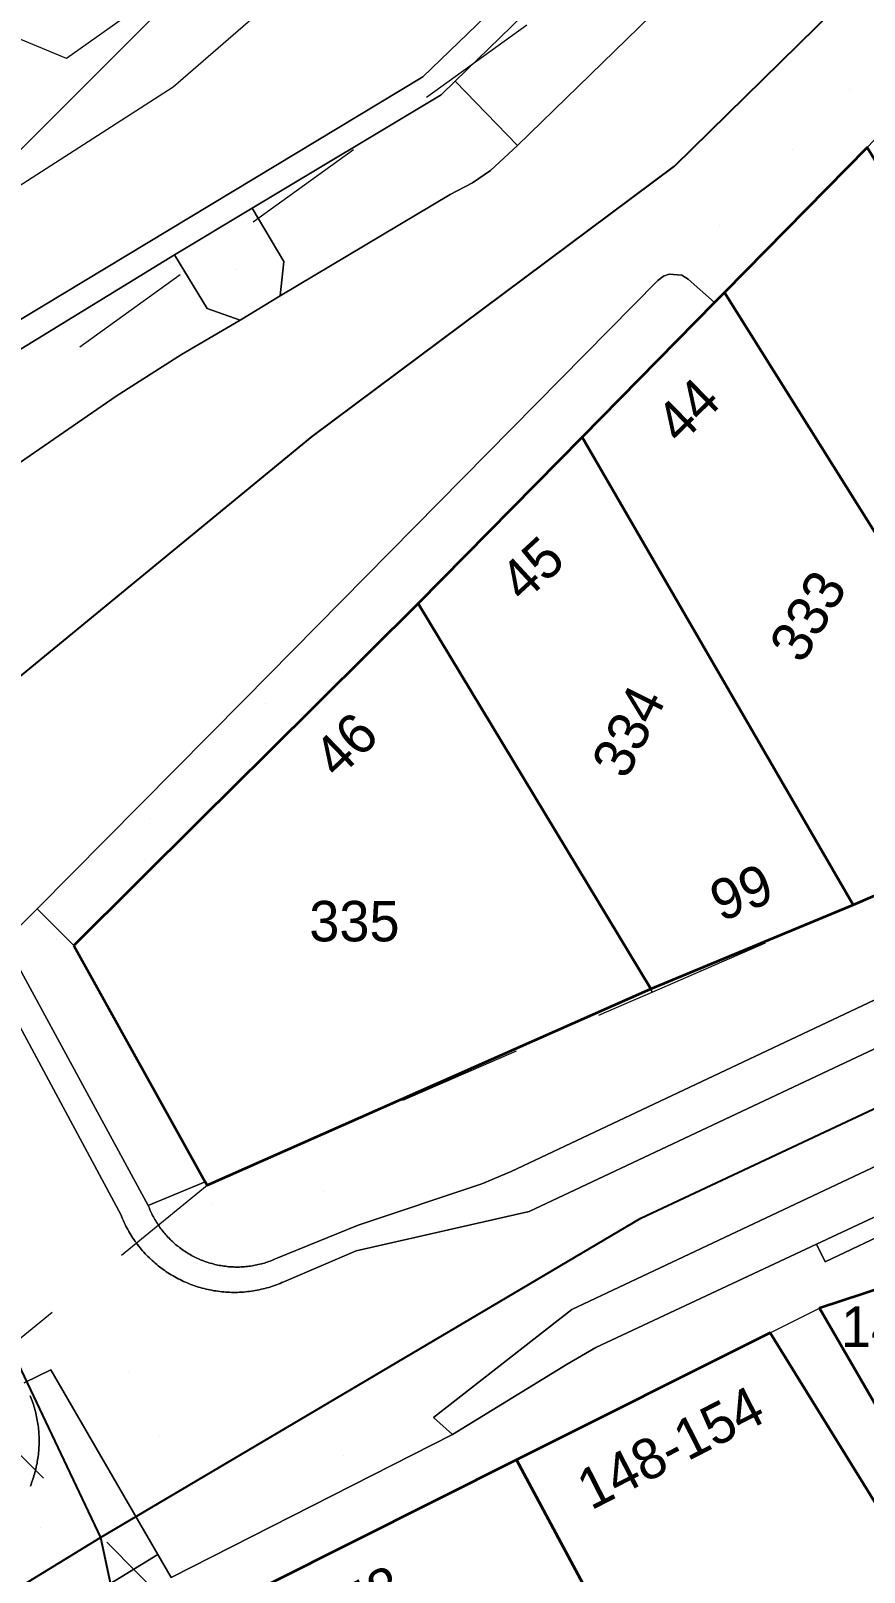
# Model space of a CAD drawing. Header units: metres. Extents: x 0 to 105485, y 0 to 425721.
# Drawn here: x 105114.05 to 105132.59, y 425437.21 to 425471.46 of the extents above; entities that cross this region are included whole.
import ezdxf
from ezdxf.enums import TextEntityAlignment as Align

# ---------------------------------------------------------------- set-up
doc = ezdxf.new("R2010")
doc.units = ezdxf.units.M
doc.header["$MEASUREMENT"] = 0
doc.linetypes.add('KG-PERCEEL-SO', pattern=[19, 5.5, -4, 5.5, -4])
for name, color, linetype, lineweight in [('B-XX-GK-KADEMUUR-G', 150, 'Continuous', 18), ('B-XX-GR-BOOM-G', 90, 'Continuous', 13), ('B-XX-IE-MEUBILAIR-G', 7, 'Continuous', 18), ('B-XX-KG-GRENS_PERCEEL-G', 150, 'KG-PERCEEL-SO', 18), ('B-XX-KG-GRENS_PERCEEL-T', 150, 'KG-PERCEEL-SO', 18), ('B-XX-KW-KUNSTWERK_STEIGER-G', 170, 'Continuous', 18), ('B-XX-OG-BEBOUWING-G', 7, 'Continuous', 35), ('B-XX-OG-BEBOUWING_HUISNUMMER-T', 7, 'Continuous', 18), ('B-XX-OG-GRENS-G', 7, 'Continuous', 18), ('B-XX-OG-WATER_HAVEN-G', 170, 'Continuous', 18), ('B-XX-VH-ONVERHARD_ZAND-G', 210, 'Continuous', 18), ('B-XX-VH-OPENVERHARDING-G', 90, 'Continuous', 18), ('B-XX-VH-OPENVERHARDING_SIERBESTRATING-G', 90, 'Continuous', 18), ('B-XX-VH-OPENVERHARDING_STRAATBAKSTEEN-G', 90, 'Continuous', 18), ('B-XX-VH-OPENVERHARDING_TEGEL-G', 90, 'Continuous', 18), ('B-XX-VW-MARKERING-G', 7, 'Continuous', 18)]:
    doc.layers.add(name, color=color, linetype=linetype, lineweight=lineweight)
doc.layers.add('GIS-WEGVAKKEN', color=2, linetype='Continuous')

msp = doc.modelspace()

# ---------------------------------------------------------------- linework, layer by layer
at = {"layer": 'B-XX-GK-KADEMUUR-G', "ltscale": 0.5}
for points in [[(105220.643, 425561.843), (105213.954, 425554.97), (105205.209, 425545.458), (105195.738, 425536.163), (105193.287, 425533.863), (105190.378, 425531.232), (105186.544, 425527.89), (105180.843, 425522.993), (105173.304, 425516.37), (105172.878, 425515.996), (105146.181, 425491.915), (105145.681, 425491.464), (105144.295, 425490.257), (105143.772, 425489.798), (105136.049, 425483.022), (105132.833, 425480.142), (105128.132, 425475.611), (105127.75, 425475.243), (105122.77, 425470.444), (105113.824, 425465.053)], [(105113.744, 425464.342), (105117.248, 425466.486), (105118.979, 425467.523), (105123.176, 425470.042), (105123.492, 425470.348), (105127.496, 425474.232), (105128.14, 425474.846), (105128.521, 425475.208), (105128.946, 425475.613), (105132.868, 425479.424), (105135.068, 425481.454), (105136.885, 425483.044), (105138.396, 425484.379), (105142.51, 425487.961), (105146.595, 425491.518), (105148.093, 425492.845), (105152.102, 425496.485), (105156.137, 425500.149), (105157.594, 425501.509), (105161.562, 425505.164)]]:
    msp.add_lwpolyline(points, dxfattribs=at)
at = {"layer": 'B-XX-GR-BOOM-G', "color": 0, "true_color": 0x604a38}
msp.add_polyline3d([(105118.634, 425466.155, 2.071), (105118.634, 425466.155, 4.871)], dxfattribs=at)
at = {"layer": 'B-XX-IE-MEUBILAIR-G', "color": 0, "true_color": 0x604a38}
for points in [[(105132.267, 425470.167, 2.061), (105132.267, 425470.167, 5.061)], [(105130.985, 425468.823, 2.09), (105130.985, 425468.823, 5.09)], [(105129.371, 425467.149, 2.092), (105129.371, 425467.149, 5.092)], [(105119.279, 425456.517, 2.258), (105119.279, 425456.517, 5.258)], [(105116.699, 425453.957, 2.321), (105116.699, 425453.957, 5.321)], [(105116.577, 425453.034, 2.337), (105116.577, 425453.034, 3.837)], [(105114.624, 425451.273, 2.411), (105114.624, 425451.273, 5.411)], [(105126.08, 425446.636, 2.288), (105126.08, 425446.636, 3.788)], [(105118.078, 425445.409, 2.383), (105118.078, 425445.409, 3.883)], [(105120.56, 425445.676, 2.344), (105120.56, 425445.676, 5.344)], [(105117.762, 425444.078, 2.346), (105117.762, 425444.078, 3.846)], [(105127.605, 425442.732, 2.29), (105127.605, 425442.732, 3.79)], [(105116.224, 425441.658, 2.377), (105116.224, 425441.658, 3.877)], [(105116.912, 425440.223, 2.36), (105116.912, 425440.223, 3.86)], [(105121.01, 425439.814, 2.335), (105121.01, 425439.814, 3.835)], [(105114.274, 425438.203, 2.373), (105114.274, 425438.203, 3.873)], [(105117.4, 425437.302, 2.351), (105117.4, 425437.302, 3.851)]]:
    msp.add_polyline3d(points, dxfattribs=at)
at = {"layer": 'B-XX-KG-GRENS_PERCEEL-G', "ltscale": 0.5, "flags": 128}
for points in [[(105102.855, 425457.251), (105113.429, 425463.212), (105126.736, 425472.787), (105143.804, 425488.16), (105176.104, 425517.108), (105213.894, 425553.271), (105230.091, 425570.765), (105244.911, 425587.989), (105254.747, 425603.697)], [(105129.48, 425465.649), (105132.656, 425468.873)], [(105126.316, 425462.438), (105129.48, 425465.649)], [(105129.48, 425465.649), (105136.8, 425453.965)], [(105122.671, 425458.738), (105126.316, 425462.438)], [(105126.316, 425462.438), (105132.344, 425452.039)], [(105122.671, 425458.738), (105115.008, 425451.14), (105117.972, 425445.815)], [(105122.671, 425458.738), (105127.869, 425450.104)], [(105132.344, 425452.039), (105136.8, 425453.965)], [(105127.869, 425450.104), (105132.344, 425452.039)], [(105117.972, 425445.815), (105127.304, 425449.86), (105127.869, 425450.104)], [(105112.397, 425441.25), (105117.972, 425445.815)], [(105131.589, 425443.076), (105136.964, 425444.842)], [(105130.492, 425442.531), (105131.589, 425443.076)], [(105124.858, 425439.708), (105130.492, 425442.531)], [(105112.397, 425441.25), (105117.562, 425436.052)], [(105117.562, 425436.052), (105124.858, 425439.708)], [(105124.858, 425439.708), (105129.181, 425431.639)]]:
    msp.add_lwpolyline(points, dxfattribs=at)
at = {"layer": 'B-XX-KW-KUNSTWERK_STEIGER-G', "ltscale": 0.5}
for points in [[(105106.951, 425463.628), (105117.218, 425470.222), (105142.013, 425491.704), (105140.764, 425493.126), (105145.827, 425497.614), (105145.968, 425497.465), (105142.923, 425494.659), (105142.809, 425494.793), (105141.408, 425493.534), (105144.295, 425490.257), (105145.681, 425491.464), (105143.914, 425493.516), (105147.057, 425496.24), (105147.122, 425496.15), (105160.346, 425507.81), (105184.232, 425529.081), (105203.979, 425548.594), (105228.964, 425573.234)], [(105133.998, 425502.478), (105140.055, 425495.478), (105140.005, 425494.592), (105136.932, 425491.893), (105137.959, 425490.728), (105134.133, 425487.373), (105132.926, 425487.653), (105126.482, 425495.07), (105125.778, 425494.474), (105132.179, 425487.044), (105132.317, 425485.856), (105125.328, 425479.766), (105124.134, 425480.032), (105117.726, 425487.44), (105116.998, 425486.821), (105123.388, 425479.423), (105123.552, 425478.261), (105116.116, 425471.744), (105114.85, 425470.847), (105113.652, 425471.347)]]:
    msp.add_lwpolyline(points, dxfattribs=at)
at = {"layer": 'B-XX-OG-BEBOUWING-G', "ltscale": 0.5}
for points in [[(105135.494, 425464.221), (105133.057, 425468.216), (105132.656, 425468.873), (105129.48, 425465.649), (105136.812, 425453.97), (105140.716, 425455.658)], [(105129.48, 425465.649), (105129.258, 425465.424), (105126.316, 425462.438), (105132.344, 425452.039), (105136.812, 425453.97)], [(105126.316, 425462.438), (105122.671, 425458.738), (105127.839, 425450.173), (105132.344, 425452.039)], [(105115.009, 425451.141), (105117.931, 425445.889), (105117.972, 425445.815), (105127.839, 425450.173), (105122.671, 425458.738), (105119.326, 425455.422), (105117.821, 425453.929)], [(105142.427, 425435.204), (105137.66, 425443.615), (105136.969, 425444.844), (105131.589, 425443.076), (105134.429, 425438.186), (105136.986, 425433.05), (105140.5, 425426.922), (105145.387, 425429.554), (105145.572, 425429.654)], [(105134.429, 425438.186), (105133.48, 425437.702), (105130.492, 425442.531), (105124.858, 425439.708), (105129.181, 425431.639), (105130.906, 425428.42), (105131.102, 425428.602), (105136.408, 425431.682), (105136.004, 425432.482), (105136.205, 425432.598), (105136.986, 425433.05)], [(105124.858, 425439.708), (105117.562, 425436.052), (105121.648, 425427.818), (105126.865, 425430.464), (105129.181, 425431.639)]]:
    msp.add_lwpolyline(points, close=True, dxfattribs=at)
at = {"layer": 'B-XX-OG-GRENS-G'}
msp.add_polyline3d([(105217.5, 425562.5, 1.724), (105212.5, 425557.5, 1.99), (105207.5, 425552.5, 1.678), (105202.5, 425547.5, 1.775), (105197.5, 425542.5, 1.437), (105192.5, 425537.5, 0.812), (105187.5, 425532.5, 1.366), (105182.5, 425527.5, 1.066), (105177.5, 425522.5, 1.497), (105172.5, 425517.5, 1.227), (105162.5, 425512.5, 0.677), (105157.5, 425507.5, 1.118), (105152.5, 425502.5, 0.996), (105147.5, 425497.5, 0.531), (105142.5, 425492.5, 1.735), (105137.5, 425487.5, 0.768), (105132.5, 425482.5, 1.646), (105127.5, 425477.5, 0.874), (105117.5, 425472.5, 0.756), (105112.5, 425467.5, 0.587)], dxfattribs=at)
at = {"layer": 'B-XX-OG-WATER_HAVEN-G', "ltscale": 0.5}
msp.add_lwpolyline([(105113.824, 425465.053), (105122.77, 425470.444), (105127.75, 425475.243), (105128.132, 425475.611), (105132.833, 425480.142), (105136.049, 425483.022), (105143.772, 425489.798), (105144.295, 425490.257), (105145.681, 425491.464), (105146.181, 425491.915), (105172.878, 425515.996), (105173.304, 425516.37), (105180.843, 425522.993), (105186.544, 425527.89), (105190.378, 425531.232), (105193.287, 425533.863), (105195.738, 425536.163), (105205.209, 425545.458), (105213.954, 425554.97), (105220.643, 425561.843)], dxfattribs=at)
at = {"layer": 'B-XX-VH-ONVERHARD_ZAND-G', "ltscale": 0.5}
msp.add_lwpolyline([(105118.979, 425467.523), (105117.248, 425466.486), (105117.978, 425465.297), (105118.71, 425465.036), (105119.596, 425465.573), (105119.677, 425466.336)], close=True, dxfattribs=at)
at = {"layer": 'B-XX-VH-OPENVERHARDING-G', "ltscale": 0.5}
for points in [[(105162.934, 425503.721), (105158.583, 425499.737), (105157.813, 425499.034), (105155.013, 425496.393), (105153.427, 425494.957), (105151.306, 425493.035), (105148.98, 425491.011), (105148.248, 425490.339), (105143.776, 425486.443), (105139.326, 425482.567), (105138.564, 425481.887), (105134.238, 425477.957), (105129.939, 425473.848), (105129.197, 425473.121), (105124.879, 425468.918), (105124.274, 425468.361), (105123.878, 425468.087), (105123.379, 425467.831), (105119.596, 425465.573), (105118.71, 425465.036), (105117.404, 425464.269), (105115.948, 425463.349), (105113.824, 425461.88)], [(105113.833, 425451.591), (105114.191, 425451.952), (105118.788, 425456.587), (105127.997, 425465.917), (105128.12, 425466.009), (105128.252, 425466.056), (105128.529, 425466.033), (105128.673, 425465.947), (105129.258, 425465.424), (105129.48, 425465.649), (105132.656, 425468.873), (105134.516, 425470.824), (105139.787, 425475.841)], [(105136.812, 425453.97), (105132.344, 425452.039), (105127.839, 425450.173), (105117.972, 425445.815), (105117.931, 425445.889), (105116.664, 425445.364), (105116.664, 425445.364), (105116.676, 425445.331), (105116.689, 425445.299), (105116.703, 425445.267), (105116.717, 425445.235), (105116.732, 425445.203), (105116.747, 425445.172), (105116.762, 425445.141), (105116.779, 425445.11), (105116.795, 425445.079), (105116.812, 425445.049), (105116.83, 425445.019), (105116.848, 425444.989), (105116.867, 425444.959), (105116.886, 425444.93), (105116.906, 425444.901), (105116.926, 425444.873), (105116.946, 425444.845), (105116.967, 425444.817), (105116.989, 425444.789), (105117.011, 425444.762), (105117.033, 425444.735), (105117.056, 425444.709), (105117.079, 425444.683), (105117.103, 425444.657), (105117.127, 425444.632), (105117.152, 425444.607), (105117.177, 425444.583), (105117.202, 425444.559), (105117.228, 425444.535), (105117.254, 425444.512), (105117.28, 425444.49), (105117.307, 425444.467), (105117.334, 425444.446), (105117.362, 425444.424), (105117.39, 425444.403), (105117.418, 425444.383), (105117.447, 425444.363), (105117.476, 425444.343), (105117.505, 425444.324), (105117.534, 425444.306), (105117.564, 425444.288), (105117.594, 425444.27), (105117.625, 425444.253), (105117.656, 425444.237), (105117.687, 425444.221), (105117.718, 425444.205), (105117.749, 425444.19), (105117.781, 425444.176), (105117.813, 425444.162), (105117.845, 425444.148), (105117.878, 425444.135), (105117.91, 425444.123), (105117.943, 425444.111), (105117.976, 425444.1), (105118.009, 425444.089), (105118.043, 425444.079), (105118.076, 425444.07), (105118.11, 425444.061), (105118.144, 425444.052), (105118.178, 425444.044), (105118.212, 425444.037), (105118.246, 425444.03), (105118.28, 425444.024), (105118.315, 425444.018), (105118.349, 425444.013), (105118.384, 425444.009), (105118.419, 425444.005), (105118.453, 425444.001), (105118.488, 425443.998), (105118.523, 425443.996), (105118.558, 425443.995), (105118.593, 425443.993), (105118.628, 425443.993), (105118.662, 425443.993), (105118.697, 425443.994), (105118.732, 425443.995), (105118.767, 425443.997), (105118.802, 425443.999), (105118.837, 425444.002), (105118.871, 425444.006), (105118.906, 425444.01), (105118.941, 425444.015), (105118.975, 425444.02), (105119.009, 425444.026), (105119.044, 425444.032), (105119.078, 425444.039), (105119.112, 425444.047), (105119.146, 425444.055), (105119.18, 425444.063), (105119.213, 425444.072), (105119.247, 425444.082), (105119.28, 425444.093), (105119.313, 425444.103), (105119.346, 425444.115), (105119.379, 425444.127), (105119.412, 425444.139), (105119.444, 425444.152), (105119.476, 425444.166), (105119.508, 425444.18), (105119.508, 425444.18), (105121.333, 425444.923), (105124.083, 425445.841), (105124.737, 425446.119), (105134.539, 425450.737)], [(105112.882, 425451.048), (105116.06, 425445.144), (105116.06, 425445.144), (105116.076, 425445.103), (105116.094, 425445.062), (105116.111, 425445.022), (105116.13, 425444.982), (105116.149, 425444.942), (105116.169, 425444.903), (105116.189, 425444.864), (105116.21, 425444.825), (105116.232, 425444.786), (105116.254, 425444.748), (105116.277, 425444.711), (105116.3, 425444.673), (105116.325, 425444.636), (105116.349, 425444.6), (105116.375, 425444.564), (105116.401, 425444.528), (105116.427, 425444.493), (105116.454, 425444.458), (105116.482, 425444.423), (105116.51, 425444.389), (105116.539, 425444.356), (105116.568, 425444.323), (105116.598, 425444.29), (105116.628, 425444.258), (105116.659, 425444.227), (105116.69, 425444.196), (105116.722, 425444.165), (105116.754, 425444.135), (105116.787, 425444.106), (105116.821, 425444.077), (105116.854, 425444.048), (105116.889, 425444.021), (105116.923, 425443.993), (105116.958, 425443.967), (105116.994, 425443.941), (105117.03, 425443.915), (105117.066, 425443.89), (105117.103, 425443.866), (105117.14, 425443.842), (105117.178, 425443.819), (105117.216, 425443.796), (105117.254, 425443.775), (105117.293, 425443.753), (105117.332, 425443.733), (105117.371, 425443.713), (105117.411, 425443.693), (105117.451, 425443.675), (105117.491, 425443.657), (105117.532, 425443.639), (105117.573, 425443.623), (105117.614, 425443.607), (105117.655, 425443.591), (105117.697, 425443.577), (105117.739, 425443.563), (105117.781, 425443.549), (105117.823, 425443.537), (105117.865, 425443.525), (105117.908, 425443.513), (105117.951, 425443.503), (105117.994, 425443.493), (105118.037, 425443.484), (105118.08, 425443.476), (105118.124, 425443.468), (105118.167, 425443.461), (105118.211, 425443.455), (105118.255, 425443.449), (105118.299, 425443.444), (105118.343, 425443.44), (105118.387, 425443.436), (105118.431, 425443.434), (105118.475, 425443.432), (105118.519, 425443.431), (105118.563, 425443.43), (105118.607, 425443.43), (105118.651, 425443.431), (105118.695, 425443.433), (105118.739, 425443.435), (105118.783, 425443.438), (105118.827, 425443.442), (105118.871, 425443.446), (105118.915, 425443.451), (105118.959, 425443.457), (105119.002, 425443.464), (105119.046, 425443.471), (105119.089, 425443.479), (105119.132, 425443.488), (105119.176, 425443.498), (105119.219, 425443.508), (105119.261, 425443.519), (105119.304, 425443.53), (105119.346, 425443.542), (105119.388, 425443.555), (105119.43, 425443.569), (105119.472, 425443.583), (105119.514, 425443.598), (105119.555, 425443.614), (105119.596, 425443.63), (105119.637, 425443.647), (105119.677, 425443.665), (105119.677, 425443.665), (105121.287, 425444.354), (105125.136, 425445.226), (105141.492, 425452.925)], [(105134.539, 425450.737), (105124.737, 425446.119), (105124.083, 425445.841), (105121.333, 425444.923), (105119.508, 425444.18), (105119.508, 425444.18), (105119.476, 425444.166), (105119.444, 425444.152), (105119.412, 425444.139), (105119.379, 425444.127), (105119.346, 425444.115), (105119.313, 425444.103), (105119.28, 425444.093), (105119.247, 425444.082), (105119.213, 425444.072), (105119.18, 425444.063), (105119.146, 425444.055), (105119.112, 425444.047), (105119.078, 425444.039), (105119.044, 425444.032), (105119.009, 425444.026), (105118.975, 425444.02), (105118.941, 425444.015), (105118.906, 425444.01), (105118.871, 425444.006), (105118.837, 425444.002), (105118.802, 425443.999), (105118.767, 425443.997), (105118.732, 425443.995), (105118.697, 425443.994), (105118.662, 425443.993), (105118.628, 425443.993), (105118.593, 425443.993), (105118.558, 425443.995), (105118.523, 425443.996), (105118.488, 425443.998), (105118.453, 425444.001), (105118.419, 425444.005), (105118.384, 425444.009), (105118.349, 425444.013), (105118.315, 425444.018), (105118.28, 425444.024), (105118.246, 425444.03), (105118.212, 425444.037), (105118.178, 425444.044), (105118.144, 425444.052), (105118.11, 425444.061), (105118.076, 425444.07), (105118.043, 425444.079), (105118.009, 425444.089), (105117.976, 425444.1), (105117.943, 425444.111), (105117.91, 425444.123), (105117.878, 425444.135), (105117.845, 425444.148), (105117.813, 425444.162), (105117.781, 425444.176), (105117.749, 425444.19), (105117.718, 425444.205), (105117.687, 425444.221), (105117.656, 425444.237), (105117.625, 425444.253), (105117.594, 425444.27), (105117.564, 425444.288), (105117.534, 425444.306), (105117.505, 425444.324), (105117.476, 425444.343), (105117.447, 425444.363), (105117.418, 425444.383), (105117.39, 425444.403), (105117.362, 425444.424), (105117.334, 425444.446), (105117.307, 425444.467), (105117.28, 425444.49), (105117.254, 425444.512), (105117.228, 425444.535), (105117.202, 425444.559), (105117.177, 425444.583), (105117.152, 425444.607), (105117.127, 425444.632), (105117.103, 425444.657), (105117.079, 425444.683), (105117.056, 425444.709), (105117.033, 425444.735), (105117.011, 425444.762), (105116.989, 425444.789), (105116.967, 425444.817), (105116.946, 425444.845), (105116.926, 425444.873), (105116.906, 425444.901), (105116.886, 425444.93), (105116.867, 425444.959), (105116.848, 425444.989), (105116.83, 425445.019), (105116.812, 425445.049), (105116.795, 425445.079), (105116.779, 425445.11), (105116.762, 425445.141), (105116.747, 425445.172), (105116.732, 425445.203), (105116.717, 425445.235), (105116.703, 425445.267), (105116.689, 425445.299), (105116.676, 425445.331), (105116.664, 425445.364), (105116.664, 425445.364), (105113.425, 425451.327)]]:
    msp.add_lwpolyline(points, dxfattribs=at)
for points in [[(105123.379, 425467.831), (105123.878, 425468.087), (105124.274, 425468.361), (105124.879, 425468.918), (105129.197, 425473.121), (105128.445, 425473.215), (105127.496, 425474.232), (105123.492, 425470.348), (105123.176, 425470.042), (105118.979, 425467.523), (105119.677, 425466.336), (105119.596, 425465.573)], [(105117.404, 425464.269), (105118.71, 425465.036), (105117.978, 425465.297), (105117.248, 425466.486), (105113.744, 425464.342), (105112.719, 425463.646), (105108.034, 425460.465), (105108.864, 425459.176), (105109.138, 425458.751), (105113.824, 425461.88), (105115.948, 425463.349)], [(105115.009, 425451.141), (105114.191, 425451.952), (105113.833, 425451.591), (105113.425, 425451.327), (105116.664, 425445.364), (105117.931, 425445.889)], [(105135.189, 425446.216), (105131.524, 425444.5), (105131.717, 425444.11), (105135.374, 425445.839)]]:
    msp.add_lwpolyline(points, close=True, dxfattribs=at)
at = {"layer": 'B-XX-VH-OPENVERHARDING_SIERBESTRATING-G', "ltscale": 0.5}
for points in [[(105141.492, 425452.925), (105125.136, 425445.226), (105121.287, 425444.354), (105119.677, 425443.665), (105119.677, 425443.665), (105119.637, 425443.647), (105119.596, 425443.63), (105119.555, 425443.614), (105119.514, 425443.598), (105119.472, 425443.583), (105119.43, 425443.569), (105119.388, 425443.555), (105119.346, 425443.542), (105119.304, 425443.53), (105119.261, 425443.519), (105119.219, 425443.508), (105119.176, 425443.498), (105119.132, 425443.488), (105119.089, 425443.479), (105119.046, 425443.471), (105119.002, 425443.464), (105118.959, 425443.457), (105118.915, 425443.451), (105118.871, 425443.446), (105118.827, 425443.442), (105118.783, 425443.438), (105118.739, 425443.435), (105118.695, 425443.433), (105118.651, 425443.431), (105118.607, 425443.43), (105118.563, 425443.43), (105118.519, 425443.431), (105118.475, 425443.432), (105118.431, 425443.434), (105118.387, 425443.436), (105118.343, 425443.44), (105118.299, 425443.444), (105118.255, 425443.449), (105118.211, 425443.455), (105118.167, 425443.461), (105118.124, 425443.468), (105118.08, 425443.476), (105118.037, 425443.484), (105117.994, 425443.493), (105117.951, 425443.503), (105117.908, 425443.513), (105117.865, 425443.525), (105117.823, 425443.537), (105117.781, 425443.549), (105117.739, 425443.563), (105117.697, 425443.577), (105117.655, 425443.591), (105117.614, 425443.607), (105117.573, 425443.623), (105117.532, 425443.639), (105117.491, 425443.657), (105117.451, 425443.675), (105117.411, 425443.693), (105117.371, 425443.713), (105117.332, 425443.733), (105117.293, 425443.753), (105117.254, 425443.775), (105117.216, 425443.796), (105117.178, 425443.819), (105117.14, 425443.842), (105117.103, 425443.866), (105117.066, 425443.89), (105117.03, 425443.915), (105116.994, 425443.941), (105116.958, 425443.967), (105116.923, 425443.993), (105116.889, 425444.021), (105116.854, 425444.048), (105116.821, 425444.077), (105116.787, 425444.106), (105116.754, 425444.135), (105116.722, 425444.165), (105116.69, 425444.196), (105116.659, 425444.227), (105116.628, 425444.258), (105116.598, 425444.29), (105116.568, 425444.323), (105116.539, 425444.356), (105116.51, 425444.389), (105116.482, 425444.423), (105116.454, 425444.458), (105116.427, 425444.493), (105116.401, 425444.528), (105116.375, 425444.564), (105116.349, 425444.6), (105116.325, 425444.636), (105116.3, 425444.673), (105116.277, 425444.711), (105116.254, 425444.748), (105116.232, 425444.786), (105116.21, 425444.825), (105116.189, 425444.864), (105116.169, 425444.903), (105116.149, 425444.942), (105116.13, 425444.982), (105116.111, 425445.022), (105116.094, 425445.062), (105116.076, 425445.103), (105116.06, 425445.144), (105116.06, 425445.144), (105112.882, 425451.048)], [(105113.902, 425441.421), (105114.5, 425441.71), (105116.88, 425437.608), (105117.178, 425437.094), (105123.433, 425440.274), (105123.01, 425440.647), (105126.083, 425443.049), (105146.861, 425452.845)], [(105110.809, 425433.894), (105116.88, 425437.608), (105114.5, 425441.71), (105113.902, 425441.421)], [(105114.041, 425441.13), (105114.056, 425441.093), (105114.071, 425441.055), (105114.084, 425441.017), (105114.098, 425440.979), (105114.11, 425440.941), (105114.122, 425440.902), (105114.134, 425440.864), (105114.145, 425440.825), (105114.155, 425440.786), (105114.164, 425440.747), (105114.174, 425440.708), (105114.182, 425440.668), (105114.19, 425440.629), (105114.197, 425440.589), (105114.204, 425440.549), (105114.21, 425440.509), (105114.216, 425440.469), (105114.221, 425440.429), (105114.225, 425440.389), (105114.228, 425440.349), (105114.232, 425440.309), (105114.234, 425440.269), (105114.236, 425440.228), (105114.237, 425440.188), (105114.238, 425440.148), (105114.238, 425440.107), (105114.237, 425440.067), (105114.236, 425440.027), (105114.234, 425439.987), (105114.232, 425439.946), (105114.229, 425439.906), (105114.225, 425439.866), (105114.221, 425439.826), (105114.216, 425439.786), (105114.211, 425439.746), (105114.205, 425439.706), (105114.198, 425439.666), (105114.191, 425439.627), (105114.183, 425439.587), (105114.174, 425439.548), (105114.165, 425439.508), (105114.156, 425439.469), (105114.146, 425439.43), (105114.135, 425439.391), (105114.123, 425439.353), (105114.111, 425439.314), (105114.099, 425439.276), (105114.086, 425439.238), (105114.072, 425439.2), (105114.058, 425439.162), (105114.043, 425439.125)]]:
    msp.add_lwpolyline(points, dxfattribs=at)
at = {"layer": 'B-XX-VH-OPENVERHARDING_STRAATBAKSTEEN-G', "ltscale": 0.5}
for points in [[(105146.861, 425452.845), (105126.083, 425443.049), (105123.01, 425440.647), (105123.433, 425440.274), (105125.982, 425441.833), (105126.619, 425442.205), (105131.524, 425444.5), (105135.189, 425446.216)], [(105135.374, 425445.839), (105131.717, 425444.11), (105131.524, 425444.5), (105126.619, 425442.205), (105125.982, 425441.833), (105123.433, 425440.274), (105117.178, 425437.094)], [(105134.429, 425438.186), (105131.589, 425443.076), (105136.969, 425444.844)], [(105117.562, 425436.052), (105124.858, 425439.708), (105130.492, 425442.531), (105133.48, 425437.702)], [(105114.043, 425439.125), (105114.058, 425439.162), (105114.072, 425439.2), (105114.086, 425439.238), (105114.099, 425439.276), (105114.111, 425439.314), (105114.123, 425439.353), (105114.135, 425439.391), (105114.146, 425439.43), (105114.156, 425439.469), (105114.165, 425439.508), (105114.174, 425439.548), (105114.183, 425439.587), (105114.191, 425439.627), (105114.198, 425439.666), (105114.205, 425439.706), (105114.211, 425439.746), (105114.216, 425439.786), (105114.221, 425439.826), (105114.225, 425439.866), (105114.229, 425439.906), (105114.232, 425439.946), (105114.234, 425439.987), (105114.236, 425440.027), (105114.237, 425440.067), (105114.238, 425440.107), (105114.238, 425440.148), (105114.237, 425440.188), (105114.236, 425440.228), (105114.234, 425440.269), (105114.232, 425440.309), (105114.228, 425440.349), (105114.225, 425440.389), (105114.221, 425440.429), (105114.216, 425440.469), (105114.21, 425440.509), (105114.204, 425440.549), (105114.197, 425440.589), (105114.19, 425440.629), (105114.182, 425440.668), (105114.174, 425440.708), (105114.164, 425440.747), (105114.155, 425440.786), (105114.145, 425440.825), (105114.134, 425440.864), (105114.122, 425440.902), (105114.11, 425440.941), (105114.098, 425440.979), (105114.084, 425441.017), (105114.071, 425441.055), (105114.056, 425441.093), (105114.041, 425441.13)], [(105117.178, 425437.094), (105116.88, 425437.608), (105110.809, 425433.894)]]:
    msp.add_lwpolyline(points, dxfattribs=at)
at = {"layer": 'B-XX-VH-OPENVERHARDING_TEGEL-G', "ltscale": 0.5}
msp.add_lwpolyline([(105126.316, 425462.438), (105129.258, 425465.424), (105128.673, 425465.947), (105128.529, 425466.033), (105128.252, 425466.056), (105128.12, 425466.009), (105127.997, 425465.917), (105118.788, 425456.587), (105114.191, 425451.952), (105115.009, 425451.141), (105117.821, 425453.929), (105119.326, 425455.422), (105122.671, 425458.738)], close=True, dxfattribs=at)
at = {"layer": 'B-XX-VW-MARKERING-G', "color": 0, "ltscale": 0.5, "true_color": 0x808080}
msp.add_polyline3d([(105124.879, 425468.918, 2.032), (105123.492, 425470.348, 1.972)], dxfattribs=at)
at = {"layer": 'GIS-WEGVAKKEN'}
for points in [[(105108, 425454), (105112.65, 425456.17), (105120.31, 425462.45), (105128.37, 425468.46), (105135.46, 425475.42), (105146.43, 425485.52), (105155.46, 425494.51), (105171.85, 425509.27), (105186.82, 425522.35), (105190.63, 425525.56), (105194.32, 425528.89), (105197.91, 425532.32), (105208.93, 425542.37), (105212.53, 425545.8), (105215.91, 425549.45), (105222.18, 425557.3), (105223.86, 425559.08), (105228.729, 425565.09)], [(105108, 425454), (105115.603, 425437.982)], [(105115.603, 425437.982), (105127.62, 425445.08), (105137.24, 425449.59), (105143.647, 425452.74)], [(105066.425, 425408.256), (105072.94, 425411.97), (105078.92, 425415.52), (105115.603, 425437.982)], [(105115.603, 425437.982), (105116.7, 425432.88), (105129.35, 425407.04), (105131.25, 425402.61), (105137.42, 425389.66), (105141.7, 425381.02), (105144.02, 425376.8), (105148.468, 425368.285)]]:
    msp.add_lwpolyline(points, dxfattribs=at)

# ---------------------------------------------------------------- texts
at = {"layer": 'B-XX-KG-GRENS_PERCEEL-T'}
for s, rotation, p in [('333', 59.6, (105131.332, 425458.464)), ('334', 63.5, (105127.342, 425455.9))]:
    msp.add_text(s, height=0.9, rotation=rotation, dxfattribs=at).set_placement(p, align=Align.MIDDLE_CENTER)
msp.add_text('335', height=0.9, dxfattribs=at).set_placement((105121.25, 425451.68), align=Align.MIDDLE_CENTER)
at = {"layer": 'B-XX-OG-BEBOUWING_HUISNUMMER-T'}
for s, rotation, p in [('44', 44.3, (105128.658, 425463.033)), ('45', 42.7, (105125.19, 425459.514)), ('46', 44, (105121.047, 425455.603)), ('99', 21.5, (105129.853, 425452.322)), ('148-154', 27, (105128.274, 425439.982)), ('158', 27.5, (105121.339, 425436.546))]:
    msp.add_text(s, height=0.9, rotation=rotation, dxfattribs=at).set_placement(p, align=Align.MIDDLE_CENTER)
msp.add_text('146-156', height=0.9, dxfattribs=at).set_placement((105134.279, 425442.667), align=Align.MIDDLE_CENTER)

doc.saveas('drawing.dxf')
